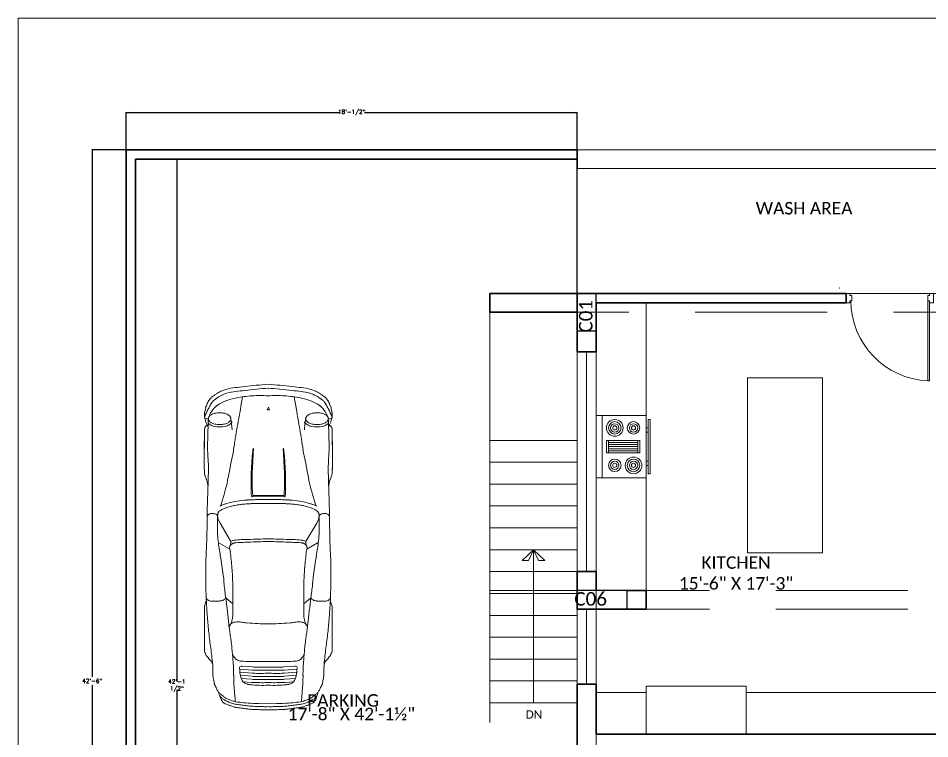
# Model space of a CAD drawing. Header units: inches. Extents: x -315739 to 316877, y 0 to 6478.
# Drawn here: x 314746.3 to 315183.8, y 6132.4 to 6478.2 of the extents above; entities that cross this region are included whole.
import ezdxf

# ---------------------------------------------------------------- set-up
doc = ezdxf.new("R2010")
doc.units = ezdxf.units.IN
doc.header["$LTSCALE"] = 5
doc.header["$MEASUREMENT"] = 0
doc.linetypes.add('DASHED', pattern=[19.05, 12.7, -6.35])
doc.layers.get('0').update_dxf_attribs({"lineweight": 0})
for name, color, linetype, lineweight in [('ANGLE SUPPORT', 7, 'Continuous', 30), ('AUTO', 252, 'Continuous', 5), ('BEAM', 1, 'DASHED', 9), ('CAR', 7, 'Continuous', 9), ('COLUMN912', 7, 'Continuous', 30), ('DI02', 5, 'Continuous', 5), ('DOOR', 7, 'Continuous', 9), ('FUR', 32, 'Continuous', 18), ('PP-OUTER', 1, 'Continuous', 20), ('PROJECTION', 7, 'DASHED', 20), ('STAIR', 6, 'Continuous', 9), ('TC', 7, 'Continuous', 5), ('TEXT', 7, 'Continuous', 15), ('WALL', 7, 'Continuous', 35), ('WINDOW', 1, 'Continuous', 20)]:
    doc.layers.add(name, color=color, linetype=linetype, lineweight=lineweight)
doc.layers.add('COLUMN H', color=253, linetype='Continuous', lineweight=5, true_color=0xb0b0b0)
doc.styles.add('calibri', font='calibri')
doc.styles.add('rs', font='rs')
doc.dimstyles.get("Standard").update_dxf_attribs({"dimtxt": 2, "dimasz": 2, "dimexe": 0.18, "dimexo": 0.0625, "dimgap": 1, "dimtad": 0, "dimtih": 1, "dimtoh": 1, "dimdec": 1, "dimzin": 0, "dimdsep": 46, "dimlunit": 4, "dimcen": 0.09, "dimclrd": 5, "dimclre": 5, "dimclrt": 5, "dimadec": 0, "dimazin": 0, "dimtfac": 1, "dimtdec": 4, "dimtofl": 0, "dimtmove": 0, "dimatfit": 3, "dimfxl": 0.25, "dimtolj": 1, "dimtzin": 0, "dimarcsym": 0})

# ---------------------------------------------------------------- blocks, each defined once
blk = doc.blocks.new('Range-Oven - 30 in top')
for p, q in [((0, -3), (30, -3)), ((12, -6), (18, -6)), ((13, -20), (13, -6)), ((14, -6), (14, -20)), ((15, -20), (15, -6)), ((16, -6), (16, -20)), ((17, -20), (17, -6)), ((18, -20), (12, -20)), ((6, -24), (6, -25)), ((8, -25), (8, -24)), ((22, -25), (22, -24)), ((24, -24), (24, -25))]:
    blk.add_line(p, q)
for points in [[(0, -24), (0, 0), (30, 0), (30, -24)], [(12, -21), (12, -5), (18, -5), (18, -21)], [(2, -26), (2, -25), (28, -25), (28, -26)]]:
    blk.add_lwpolyline(points, close=True)
for centre, radius in [((6, -9), 4), ((6, -9), 3), ((6, -9), 2), ((6, -9), 1), ((24, -9), 3), ((24, -9), 2), ((24, -9), 1), ((6, -18), 3), ((6, -18), 2), ((6, -18), 1), ((24, -18), 4), ((24, -18), 3), ((24, -18), 2), ((24, -18), 1)]:
    blk.add_circle(centre, radius)
blk = doc.blocks.new('A$C04F40293')
at = {"layer": 'DOOR', "color": 0, "lineweight": 9}
for p, q in [((39.33, 3.58), (39.33, 41.92)), ((39.33, 41.92), (40.02, 41.92)), ((40.02, 3.58), (40.02, 41.92)), ((0, 0), (42, 0))]:
    blk.add_line(p, q, dxfattribs=at)
at = {"layer": 'DOOR', "color": 0}
for p, q in [((1.85, 4.5), (0, 4.5)), ((0, 0), (0, 4.5)), ((1.85, 3.58), (1.85, 4.5)), ((40.15, 3.58), (40.15, 4.5)), ((40.15, 4.5), (42, 4.5)), ((42, 4.5), (42, 0)), ((2.77, 3.58), (1.85, 3.58)), ((1.85, 0), (1.85, 0.92)), ((1.85, 0.92), (2.77, 0.92)), ((2.77, 0.92), (2.77, 3.58)), ((39.23, 0.92), (39.23, 3.58)), ((39.23, 3.58), (40.15, 3.58)), ((40.15, 0.92), (39.23, 0.92)), ((40.15, 0), (40.15, 0.92)), ((0, 0), (1.85, 0)), ((42, 0), (40.15, 0))]:
    blk.add_line(p, q, dxfattribs=at)
at = {"layer": 'DOOR', "color": 0, "lineweight": 9}
blk.add_arc((40.91, 3.35), 38.6, 92.3483, 179.6623, dxfattribs=at)
blk = doc.blocks.new('*D13')
at = {"layer": 'DI02', "color": 5, "linetype": 'ByBlock', "lineweight": -2}
for p, q in [((314798.13, 6339.97), (314798.13, 6433.19)), ((314798.13, 6433.01), (314900.32, 6433.01)), ((314912.43, 6433.01), (315014.63, 6433.01)), ((315014.63, 6318.97), (315014.63, 6433.19))]:
    blk.add_line(p, q, dxfattribs=at)
for points in [[(314798.13, 6433.01), (314800.13, 6433.34), (314800.13, 6432.68)], [(315014.63, 6433.01), (315012.63, 6432.68), (315012.63, 6433.34)]]:
    blk.add_solid(points, dxfattribs=at)
at = {"layer": 'DI02', "color": 5, "linetype": 'Continuous', "lineweight": -2, "insert": (314906.38, 6433.01), "char_height": 2, "width": 10.1111, "attachment_point": 5, "style": 'rs'}
blk.add_mtext('18\'-1/2"', dxfattribs=at)
blk = doc.blocks.new('*D2')
at = {"layer": 'DI02', "color": 5, "linetype": 'ByBlock', "lineweight": -2}
for p, q in [((314798.07, 6415.11), (314781.64, 6415.11)), ((314781.82, 6415.11), (314781.82, 6162.11)), ((314781.82, 6158.11), (314781.82, 5905.11)), ((314798.07, 5905.11), (314781.64, 5905.11))]:
    blk.add_line(p, q, dxfattribs=at)
for points in [[(314781.82, 6415.11), (314782.15, 6413.11), (314781.49, 6413.11)], [(314781.82, 5905.11), (314781.49, 5907.11), (314782.15, 5907.11)]]:
    blk.add_solid(points, dxfattribs=at)
at = {"layer": 'DI02', "color": 5, "linetype": 'Continuous', "lineweight": -2, "insert": (314781.82, 6160.11), "char_height": 2, "width": 8.1111, "attachment_point": 5, "style": 'rs'}
blk.add_mtext('42\'-6"', dxfattribs=at)
blk = doc.blocks.new('A$C10027944')
at = {"layer": 'CAR', "color": 8, "linetype": 'Continuous'}
for p, q in [((44.5, 171.7), (45.9, 170.8)), ((59.8, 171.5), (91.9, 172)), ((91.9, 172), (108.9, 172)), ((108.9, 172), (119.1, 171.5)), ((117.7, 171.5), (119.4, 171.5)), ((300.1, 171.7), (315.3, 171.7)), ((315.3, 171.7), (330.6, 171.7)), ((330.6, 171.7), (343.6, 171.7)), ((343.6, 171.7), (356.6, 171.7)), ((45.9, 170.8), (46.1, 168.9)), ((46.1, 168.9), (46.1, 166.3)), ((159.2, 148.8), (163.2, 150.2)), ((174.8, 155.7), (176.1, 154)), ((181.5, 153.2), (176.1, 154)), ((186.3, 150.8), (181.5, 153.2)), ((209.7, 136.9), (186.3, 150.8)), ((212, 153.1), (221, 137.7)), ((42.8, 137.5), (45, 136.2)), ((45, 136.2), (46.5, 136.1)), ((46.5, 136.1), (53, 135.2)), ((53, 135.2), (61, 134.4)), ((96.1, 134.1), (106.4, 136.1)), ((106.4, 136.1), (116.7, 138.2)), ((116.7, 138.2), (122.6, 139.4)), ((122.6, 139.4), (128.5, 140.6)), ((210.9, 136.3), (209.7, 136.9)), ((213, 136.3), (210.9, 136.3)), ((216, 137.1), (213, 136.3)), ((286.3, 143.1), (294.5, 133.8)), ((16.9, 120.5), (26.8, 122.3)), ((26.8, 122.3), (36.6, 124)), ((281.5, 133.8), (268, 133.8)), ((295.1, 133.8), (281.5, 133.8)), ((302.9, 133.8), (295.1, 133.8)), ((310.7, 133.8), (302.9, 133.8)), ((377.9, 121), (378, 122.5)), ((383.2, 107.2), (381.8, 124.5)), ((387.3, 107.5), (386, 124.2)), ((391.4, 107.9), (390.2, 123.5)), ((395.6, 108.2), (394.5, 122.3)), ((378.3, 115.2), (377.9, 121)), ((379, 106.8), (378.3, 115.2)), ((399.7, 108.6), (398.8, 120)), ((85.5, 106.4), (96.8, 107.8)), ((85.5, 106.4), (86.9, 105.8)), ((86.9, 105.8), (92.2, 106.2)), ((92.2, 106.2), (103.9, 106.8)), ((96.8, 107.8), (119.8, 109.1)), ((103.9, 106.8), (111.3, 107.4)), ((111.3, 107.4), (119.2, 107.8)), ((119.2, 107.8), (129.7, 107.8)), ((119.8, 109.1), (138.9, 109.1)), ((129.7, 107.8), (138.7, 107.6)), ((138.7, 107.6), (145, 107.2)), ((138.9, 109.1), (146.4, 109.1)), ((145, 107.2), (149, 107)), ((146.4, 109.1), (150.2, 108.6)), ((149, 107), (149, 103.6)), ((149, 103.6), (149, 99.8)), ((149, 99.8), (149, 96.3)), ((150.2, 108.6), (150.8, 107.6)), ((150.6, 106.4), (150.2, 96.8)), ((150.8, 107.6), (150.6, 106.4)), ((427.9, 99), (427.8, 74.9)), ((30.6, 86), (34.4, 87.7)), ((30.6, 86), (34.4, 84.3)), ((34.4, 87.7), (34.4, 86)), ((34.4, 84.3), (34.4, 86)), ((149, 96.3), (149, 92.7)), ((149, 92.7), (149, 88.7)), ((149, 88.7), (149, 86)), ((149, 83.4), (149, 86)), ((150.2, 96.8), (150.2, 90.1)), ((150.2, 90.1), (150.4, 86)), ((150.2, 82), (150.4, 86)), ((149, 79.3), (149, 83.4)), ((149, 75.7), (149, 79.3)), ((149, 72.3), (149, 75.7)), ((150.2, 75.3), (150.2, 82)), ((150.6, 65.6), (150.2, 75.3)), ((85.5, 65.6), (86.9, 66.2)), ((85.5, 65.6), (96.8, 64.2)), ((86.9, 66.2), (92.2, 65.8)), ((92.2, 65.8), (103.9, 65.2)), ((96.8, 64.2), (119.8, 63)), ((103.9, 65.2), (111.3, 64.6)), ((111.3, 64.6), (119.2, 64.2)), ((119.2, 64.2), (129.7, 64.2)), ((119.8, 63), (138.9, 63)), ((129.7, 64.2), (138.7, 64.4)), ((138.7, 64.4), (145, 64.8)), ((138.9, 63), (146.4, 63)), ((145, 64.8), (149, 65)), ((146.4, 63), (150.2, 63.4)), ((149, 68.5), (149, 72.3)), ((149, 65), (149, 68.5)), ((150.2, 63.4), (150.8, 64.4)), ((150.8, 64.4), (150.6, 65.6)), ((379, 65.2), (378.3, 56.8)), ((383.2, 64.9), (381.8, 47.6)), ((387.3, 64.5), (386, 47.8)), ((391.4, 64.2), (390.2, 48.6)), ((395.6, 63.8), (394.5, 49.8)), ((399.7, 63.5), (398.8, 52)), ((16.9, 51.5), (26.8, 49.8)), ((26.8, 49.8), (36.6, 48)), ((378.3, 56.8), (377.9, 51.1)), ((377.9, 51.1), (378, 49.5)), ((46.5, 35.9), (53, 36.9)), ((53, 36.9), (61, 37.7)), ((96.1, 38), (106.4, 35.9)), ((281.5, 38.3), (268, 38.3)), ((295.1, 38.3), (281.5, 38.3)), ((286.3, 28.9), (294.5, 38.3)), ((302.9, 38.3), (295.1, 38.3)), ((310.7, 38.3), (302.9, 38.3)), ((42.8, 34.5), (45, 35.8)), ((45, 35.8), (46.5, 35.9)), ((106.4, 35.9), (116.7, 33.9)), ((116.7, 33.9), (122.6, 32.7)), ((122.6, 32.7), (128.5, 31.5)), ((209.7, 35.2), (186.3, 21.2)), ((210.9, 35.8), (209.7, 35.2)), ((213, 35.8), (210.9, 35.8)), ((212, 19), (221, 34.3)), ((216, 35), (213, 35.8)), ((159.2, 23.2), (163.2, 21.8)), ((174.8, 16.3), (176.1, 18)), ((181.5, 18.9), (176.1, 18)), ((186.3, 21.2), (181.5, 18.9)), ((44.5, 0.3), (45.9, 1.3)), ((45.9, 1.3), (46.1, 3.1)), ((46.1, 3.1), (46.1, 5.7)), ((59.8, 0.5), (91.9, 0.1)), ((91.9, 0.1), (108.9, 0.1)), ((108.9, 0.1), (119.1, 0.5)), ((117.7, 0.5), (119.4, 0.5)), ((300.1, 0.3), (315.3, 0.3)), ((315.3, 0.3), (330.6, 0.3)), ((330.6, 0.3), (343.6, 0.3)), ((343.6, 0.3), (356.6, 0.3))]:
    blk.add_line(p, q, dxfattribs=at)
for centre, radius, start, end in [((43.8, 130.1), 41.7, 99.2807, 102.6976), ((43.1, 134.4), 37.3, 95.4655, 99.2847), ((107.2, 14.8), 169, 111.7688, 113.6444), ((43.1, 134), 37.8, 91.6877, 95.4623), ((43.1, 133.5), 38.2, 87.9579, 91.6877), ((59.8, 167.1), 4.47, 90.0019, 131.7253), ((98.3, -1908.7), 2080.6, 90.6185, 91.0599), ((121.8, -2418.2), 2590.3, 90.6619, 91.0164), ((116.8, -2909), 3081.1, 90.3056, 90.4633), ((102.3, -180.1), 352.2, 88.9257, 90.3054), ((105.5, -5.8), 177.8, 87.268, 88.9261), ((102.2, -75.5), 247.6, 86.0778, 87.2686), ((119.4, 164.1), 7.39, 78.3688, 90.0034), ((118.1, 158.1), 13.6, 72.0454, 78.361), ((300.1, 156.1), 15.6, 90.0019, 108.8745), ((356.6, 163.9), 7.84, 68.9682, 90), ((351.8, 151.4), 21.2, 61.2502, 68.9719), ((54.7, 130.8), 48.7, 143.7385, 148.8753), ((36.3, 144.2), 26, 134.1074, 143.7395), ((31.7, 149), 19.3, 124.8009, 134.1048), ((41.4, 135), 36.4, 119.8749, 124.8046), ((34, 148.8), 16.1, 138.8508, 143.7113), ((33.9, 148.9), 15.9, 133.9281, 138.8543), ((35.7, 147), 18.6, 129.7003, 133.9281), ((39.3, 138.7), 32.2, 114.4824, 119.8753), ((31.3, 152.3), 11.7, 123.0004, 129.6934), ((33.4, 149), 15.6, 118.5534, 123.0047), ((43.3, 130), 41.7, 110.3211, 114.4773), ((-27.3, 260.6), 111.5, 298.5617, 299.1844), ((48.9, 124), 44.9, 117.5108, 119.0561), ((-1.9, 220.8), 64.4, 297.7486, 298.8269), ((43.2, 130.3), 41.4, 106.1363, 110.3275), ((-4.2, 225.5), 69.6, 298.6277, 299.8412), ((58.2, 117.2), 55.4, 118.4795, 120.0035), ((45.7, 121.5), 50.5, 102.6966, 106.1307), ((-154.7, 510.9), 392.2, 298.3953, 298.6108), ((49.1, 141), 24.6, 127.4386, 134.6081), ((50.6, 134.5), 36.6, 116.3062, 118.6172), ((52.3, 136.8), 29.9, 121.5312, 127.4344), ((87.2, 60.5), 119.2, 113.642, 116.3024), ((57.5, 128.4), 39.8, 115.6462, 121.5356), ((55.7, 153.9), 17.3, 150.0002, 166.9173), ((56.7, 129.9), 38.1, 106.1475, 115.644), ((49.6, 157.5), 10.2, 126.3547, 149.9997), ((46.1, 162.1), 4.4, 90.0014, 126.3565), ((41.3, 139.7), 31.4, 77.0943, 81.6549), ((71.8, -249.9), 417, 91.3395, 93.5632), ((46.1, 162.1), 4.4, 53.6442, 89.9992), ((40.8, 137.6), 33.6, 72.8364, 77.0969), ((42.7, 157.5), 10.2, 29.9993, 53.6442), ((42.4, 142.6), 28.4, 68.7401, 72.8363), ((36.6, 153.9), 17.3, 13.0838, 30.0009), ((42.7, 157.5), 13.3, 29.9992, 44.4497), ((45.9, 151.7), 18.6, 62.4836, 68.7374), ((36.6, 153.9), 20.4, 13.0836, 30.0007), ((48.8, 157.2), 12.4, 56.1903, 62.4796), ((71.4, 154.1), 21.9, 131.723, 140.0678), ((48.3, 156.4), 13.4, 50.3672, 56.1966), ((-201.3, 11433.9), 11270, 271.33916, 271.42144), ((83.5, -46.5), 214, 85.835, 91.4085), ((114.6, 382.4), 216.1, 265.8614, 271.3809), ((76.7, 1946.5), 1780.6, 271.3884, 272.0581), ((112.4, 140.3), 32.2, 67.9858, 72.0426), ((152.5, 239.6), 74.9, 248.0007, 249.7473), ((103, 105.6), 68, 68.413, 69.7294), ((134.6, 185.3), 17.7, 248.429, 253.4885), ((134.5, 184.9), 17.3, 253.4863, 259.841), ((117.3, 89.4), 79.7, 78.4556, 79.8293), ((180.9, 405.8), 243, 258.6967, 259.0801), ((170, 341.6), 177.9, 258.6218, 259.1453), ((212, -1859.4), 2027.7, 91.4289, 92.017), ((195.8, -1158.1), 1326.3, 90.5847, 91.4835), ((183.1, 161.2), 9.82, 169.0452, 180.1626), ((183.7, 161.2), 10.4, 180.1666, 190.625), ((182.4, 161.3), 9.18, 158.0116, 169.0637), ((183.7, 161.2), 10.5, 190.6055, 200.9678), ((180.9, 161.9), 7.52, 144.4587, 157.9726), ((179.2, 163.1), 5.46, 130.8209, 144.4897), ((179.4, 162.9), 5.71, 117.7775, 130.83), ((171.9, 1319.3), 1151.3, 270.5164, 271.5518), ((184.4, 971.1), 802.9, 271.3316, 272.8171), ((251.5, -306.8), 476.8, 90.8241, 93.3258), ((253.1, -674.8), 844.7, 89.1583, 90.5696), ((254.9, -546), 716, 87.4931, 89.1583), ((284.5, 163.8), 5.72, 55.6929, 72.4698), ((257.1, -496.5), 666.5, 85.7005, 87.4936), ((285.1, 164.7), 4.67, 35.1062, 55.6861), ((280.9, 161.7), 9.84, 18.229, 35.1315), ((320.2, 97.4), 77.7, 108.8714, 112.6459), ((277.7, 160.7), 13.2, 5.5991, 18.1958), ((271.9, 160.1), 19, 357.858, 5.6231), ((468.8, 152.7), 178, 177.8455, 178.6733), ((202.5, -1222.2), 1394.2, 84.8426, 85.6997), ((288.2, -257.1), 425.3, 81.8324, 84.6549), ((427.3, 738.4), 579.9, 262.2086, 264.2783), ((352.6, 152.9), 19.6, 51.4389, 61.2472), ((727.2, 622.7), 581.3, 231.4315, 231.7613), ((356.6, 152.3), 17.6, 43.2436, 51.7717), ((377.3, 171.8), 10.9, 223.234, 237.0036), ((389.1, 350.8), 190.5, 264.09, 268.9001), ((378.7, 174), 13.5, 237.0076, 246.2838), ((379.3, 175.2), 14.9, 246.2945, 254.7059), ((384, 84.2), 76.3, 76.8679, 88.9009), ((40.4, 133.9), 34.8, 153.1612, 165.1841), ((96.3, 105.6), 97.4, 148.8757, 153.1607), ((40.4, 133.9), 29.6, 153.1604, 165.1833), ((96.3, 105.6), 92.2, 148.877, 153.162), ((54.7, 130.8), 43.5, 143.7356, 148.8724), ((36.3, 144.2), 20.8, 137.4077, 143.7407), ((85.1, 119.2), 67.2, 151.483, 161.6314), ((49.4, 138.6), 26.5, 141.4622, 151.4835), ((58.9, 131), 38.7, 134.6047, 141.4605), ((66.9, 151.3), 28.8, 166.9171, 180), ((66.9, 151.3), 28.8, 180.0002, 193.0831), ((25.3, 151.3), 28.8, 360, 13.0829), ((25.3, 151.3), 28.8, 346.9169, 359.9998), ((25.3, 151.3), 31.9, 346.9169, 13.0831), ((-123.1, 1075.3), 968.6, 286.0081, 286.9477), ((205.8, 129.4), 47.5, 156.6676, 160.1745), ((192.8, 135.1), 33.4, 152.2614, 156.9487), ((196.3, 133.5), 32, 151.966, 156.6533), ((200.2, 131.4), 36.4, 148.5773, 151.9841), ((177.6, 145.2), 9.98, 136.1122, 148.5661), ((173.6, 149), 4.47, 122.1646, 136.1174), ((175.5, 146.1), 7.92, 114.3357, 122.1876), ((175.3, 146.4), 7.56, 105.5575, 114.3009), ((175.2, 146.8), 7.15, 96.3147, 105.565), ((183.5, 161.1), 10.3, 201.0092, 211.5801), ((184.9, -5.3), 159.6, 91.6891, 93.7483), ((185.3, -20.9), 175.2, 89.815, 91.6901), ((183.3, -643.3), 797.6, 88.9441, 89.8148), ((195.8, 34.5), 119.6, 83.1355, 88.944), ((177.8, -114.8), 270, 81.0065, 83.1355), ((385.4, 1196.8), 1057.9, 261.0061, 261.5495), ((-11, -1489.7), 1657.7, 81.1918, 81.6404), ((385.8, 1052.2), 914.9, 261.0104, 261.8231), ((280.7, 150.6), 9.71, 331.5539, 346.5784), ((268.8, 153.4), 21.9, 346.5791, 353.2227), ((260.5, 154.5), 30.3, 353.2015, 358.8339), ((1308.4, 133.7), 1017.8, 178.6982, 178.866), ((398.8, 147.6), 11.1, 61.9498, 76.8677), ((432, 209.9), 59.5, 241.948, 244.716), ((505.8, 366.2), 232.3, 244.7146, 245.3414), ((401.6, 139.3), 17.3, 56.9329, 65.3531), ((400.7, 137.8), 19.1, 45.2769, 56.9206), ((411.8, 139.9), 12.8, 70.8393, 85.8292), ((378.6, 115.6), 50.4, 40.8832, 45.2819), ((412.9, 143), 9.46, 50.5332, 70.8476), ((390.3, 125.7), 34.9, 35.2602, 40.8755), ((413.9, 132.7), 18.7, 67.354, 77.2266), ((410.3, 139.8), 13.6, 33.5337, 50.5294), ((413.2, 131.1), 20.4, 58.3263, 67.3634), ((369, 112.4), 63.2, 29.8785, 33.5266), ((409.3, 124.8), 27.9, 53.0321, 58.3166), ((422.4, 142.2), 6.06, 28.558, 53.0305), ((90.1, 120.8), 86.2, 165.1836, 173.5053), ((90.1, 120.8), 81, 165.1838, 173.5054), ((112.4, 110.2), 95.9, 161.6317, 168.7378), ((55.7, 148.7), 17.3, 193.0827, 209.9998), ((49.6, 145.2), 10.2, 210.0003, 233.6453), ((46.1, 140.5), 4.4, 233.6414, 269.9965), ((46.1, 140.5), 4.4, 270.0028, 306.3579), ((42.7, 145.2), 10.2, 306.3558, 330.0007), ((42.2, 145.6), 13.9, 305.647, 329.3729), ((36.6, 148.7), 17.3, 329.9991, 346.9162), ((36.6, 148.7), 20.4, 329.9474, 346.9174), ((90.5, 330.6), 193.8, 281.3097, 286.0079), ((271.9, 108.5), 116.9, 163.5062, 177.1012), ((231.9, 120), 75.3, 160.1827, 163.2462), ((271.7, 108.5), 111.5, 163.5152, 166.9197), ((231.9, 120), 70.1, 160.1706, 163.2341), ((206.2, 129.2), 42.8, 156.6718, 160.1787), ((217.4, 131.1), 8.38, 155.0583, 172.3325), ((229.3, 125.5), 21.5, 150.0404, 154.9187), ((226.3, 127.2), 14.4, 143.5366, 150.2169), ((219.7, 132), 6.22, 128.0523, 143.5359), ((219.3, 132.5), 5.57, 113.4127, 128.0616), ((218.6, 134.1), 3.88, 92.3386, 113.4172), ((218.8, 128.5), 9.44, 72.9831, 92.3289), ((226.5, 153.6), 16.8, 252.9839, 263.851), ((364.3, 1433.1), 1303.6, 263.8517, 264.8053), ((268, 373.2), 239.4, 264.8049, 269.9998), ((273, 273), 127.7, 262.1892, 266.6655), ((254.1, -23.5), 169.4, 82.7419, 86.115), ((230.8, -219.5), 366.8, 81.5966, 83.0086), ((339.1, 513.9), 374.5, 261.6138, 262.9969), ((282.1, 150.6), 8.55, 299.1054, 313.1336), ((283.5, 149.1), 6.52, 313.1085, 331.5315), ((462.7, 1545.4), 1413.4, 263.1212, 263.4571), ((583.7, 2503.4), 2379, 263.1915, 263.3911), ((375.4, 706), 569.5, 263.3971, 264.307), ((297.1, 213.9), 81.5, 281.8726, 284.1068), ((309.5, 164.6), 30.7, 284.1088, 288.7209), ((284.1, -226), 366.9, 83.1472, 84.5596), ((309.6, 164.4), 30.5, 288.7187, 293.356), ((325.5, 131.5), 6.2, 141.0519, 159.5871), ((327.2, 130.1), 8.45, 119.8027, 141.0652), ((328.3, 128.1), 10.6, 102.9517, 119.797), ((321, 84.1), 54.6, 79.5049, 82.8086), ((343.8, 210.1), 73.4, 259.9297, 262.3896), ((640.2, 2365.9), 2249.5, 262.1776, 262.4201), ((397.3, 539.9), 407.5, 262.4202, 263.7588), ((387.5, 451.2), 318.1, 263.7594, 265.2507), ((391.3, 126.4), 33.8, 29.4616, 35.2715), ((389.8, 125.5), 35.5, 23.6295, 29.4504), ((367.4, 115.8), 59.9, 20.1857, 23.6374), ((362.6, 114), 65, 17.0252, 20.1909), ((363, 109), 70, 25.5686, 29.8841), ((400.8, 127.1), 28.2, 14.8266, 25.5694), ((412.6, 136.9), 17.2, 17.8903, 28.5703), ((505.6, 166.9), 80.4, 197.8807, 200.1633), ((523.4, 173.4), 99.4, 200.175, 202.7878), ((410.9, 126.2), 22.6, 11.268, 22.777), ((-1995.5, 358.2), 2012.9, 353.1493, 353.5052), ((-1995.5, 358.2), 2018.1, 353.1494, 353.5053), ((181.9, 96.3), 166.8, 168.7371, 176.136), ((-2833.9, 16217.4), 16347.4, 280.11344, 280.16157), ((8689.6, -48148.8), 49042.3, 100.13034, 100.14638), ((95.6, -54.5), 186.1, 97.6166, 99.8861), ((23.6, 461.9), 335.2, 278.1198, 279.3796), ((214.8, -718.6), 860.7, 98.526, 99.1287), ((59.6, 316.8), 186.3, 278.525, 281.3097), ((272.2, 108.5), 112, 170.3275, 173.732), ((271.7, 108.5), 111.5, 166.9125, 170.317), ((-176.3, 130.7), 384.7, 357.3797, 358.7665), ((296.3, 120.5), 88, 172.3696, 178.7601), ((-176.3, 130.7), 388.4, 357.3724, 358.7592), ((296.3, 120.5), 84.3, 172.3755, 178.766), ((217.4, 131.1), 4.69, 155.1231, 172.3974), ((228.1, 126.1), 16.6, 150.2058, 155.0841), ((310.7, 149.2), 15.4, 269.9987, 281.8705), ((350.6, 126.5), 32, 175.7014, 180.8638), ((345.8, 126.4), 27.2, 180.8691, 193.0682), ((337.5, 127.4), 18.9, 166.955, 175.7035), ((334.2, 128.2), 15.6, 159.5906, 166.9492), ((470.6, 1450.4), 1320.8, 265.2495, 265.6087), ((355.5, 118.3), 17, 60.2445, 68.302), ((354.1, 115.8), 19.8, 53.3528, 60.2528), ((348, 107.6), 30.1, 48.3969, 53.3403), ((362.7, 124.1), 8.04, 29.8534, 48.4105), ((393.7, 439.5), 307, 265.4784, 269.3659), ((360.7, 122.9), 10.3, 13.1895, 29.8387), ((350.9, 120.6), 20.4, 4.78, 13.1948), ((232.7, 110.7), 139, 359.8385, 4.7847), ((380.6, 121.8), 2.75, 83.8727, 165.0088), ((385.9, 171), 46.7, 263.8735, 268.2598), ((383.7, 97.9), 26.4, 76.3561, 88.2611), ((380, 82.5), 42.2, 68.9119, 76.3552), ((388.5, -137.9), 270.4, 85.2149, 89.6282), ((354.1, -531.2), 665.2, 84.4398, 85.084), ((397.7, -82.5), 214.4, 82.4405, 84.4399), ((398.4, 124.9), 27.6, 9.5625, 17.0164), ((264.6, 102.4), 163.3, 1.9073, 9.5617), ((378.4, 121.1), 51.3, 7.5579, 14.8268), ((1486.4, 268.2), 1066.4, 187.5586, 187.9079), ((384.8, 121), 49.2, 5.9322, 11.2748), ((602.7, 143.6), 169.9, 185.9287, 187.4768), ((709.4, 33.2), 711.4, 173.149, 174.4462), ((709.4, 33.2), 706.2, 173.149, 174.4461), ((2954.8, -2.8), 2802.2, 177.6607, 177.7652), ((229.2, 108.6), 74.3, 175.5098, 177.6661), ((2954.8, -2.9), 2797, 177.6576, 177.7621), ((229.2, 108.6), 69.1, 175.4559, 177.6721), ((272.2, 108.4), 112, 173.7245, 177.129), ((2323, 24.4), 2116.8, 177.5971, 177.9626), ((2320.8, 24.6), 2111, 177.6002, 177.9658), ((283.3, 111.9), 36.9, 4.0597, 13.0565), ((-209.2, 76.8), 530.6, 2.5315, 4.0704), ((1363.6, 107.4), 991.9, 179.832, 180.5248), ((384.8, 95.1), 28.7, 64.1205, 68.9159), ((394.4, 114.8), 6.84, 43.8664, 64.1098), ((395.1, 115.5), 5.9, 26.9743, 43.8772), ((305.2, 69.7), 106.7, 26.0458, 26.9767), ((375.5, 104.1), 28.5, 22.8167, 26.028), ((390.2, 110.3), 12.5, 15.5327, 22.8492), ((388, 109.7), 14.9, 8.5287, 15.4928), ((371.7, 107.2), 31.3, 5.2649, 8.5715), ((218.8, 93.2), 184.8, 1.5079, 5.2393), ((-54.9, 54.1), 489.7, 7.0891, 7.9071), ((291.4, 97.1), 140.7, 4.2455, 7.0927), ((1215.4, 224), 787.8, 187.4759, 187.8642), ((270.8, 93.5), 165.8, 6.0165, 7.8613), ((358.7, 102.8), 77.4, 2.4985, 6.0226), ((538.4, 49.9), 539.6, 174.4469, 176.157), ((538.4, 49.9), 534.4, 174.4468, 176.1569), ((173.9, 96.9), 158.8, 176.1365, 183.9095), ((683, 87.9), 528.6, 178.655, 179.3274), ((556.7, 90.9), 402.2, 177.7752, 178.6617), ((683, 87.9), 523.4, 178.6547, 179.3271), ((556.6, 90.8), 397, 177.7712, 178.6577), ((1692.6, 35.4), 1486.4, 177.5233, 178.0426), ((1695.7, 35.2), 1485.9, 177.522, 178.0414), ((71.1, 89.3), 250.1, 359.2619, 2.5278), ((-361.3, 91.6), 733, 0.0495, 0.531), ((337.1, 103), 42.1, 1.5332, 5.1854), ((-2, 94), 381.3, 0.1611, 1.5226), ((337.1, 103), 46.2, 1.5102, 5.1354), ((-2, 94), 385.5, 0.165, 1.5265), ((337.1, 103), 50.4, 1.5312, 5.1328), ((-2, 94), 389.7, 0.1624, 1.5239), ((337.1, 103), 54.6, 1.5137, 5.0944), ((-2, 94), 393.8, 0.1668, 1.5284), ((337.1, 103), 58.7, 1.5172, 5.0794), ((-2, 94), 398, 0.1643, 1.5259), ((337.1, 103), 62.9, 1.5229, 5.0683), ((-2, 94), 402.1, 0.1618, 1.5233), ((236.4, 93.7), 167.3, 357.3839, 1.5069), ((239.6, 101.5), 188.3, 359.2241, 1.9111), ((273.7, 95.9), 158.4, 1.6291, 4.2387), ((-202, 82.3), 634.3, 0.9783, 1.63), ((-206.3, 78.2), 642.9, 2.0671, 2.4913), ((6.4, 85.8), 430.1, 1.0476, 2.0711), ((538.4, 122.2), 539.6, 183.8429, 185.5531), ((538.4, 122.2), 534.4, 183.8431, 185.5532), ((173.9, 75.2), 158.8, 176.0905, 183.8635), ((507, 89.9), 352.6, 179.325, 180.6305), ((507, 82.1), 352.6, 179.3695, 180.675), ((507, 89.9), 347.3, 179.3274, 179.9849), ((480.3, 89.9), 320.6, 179.9877, 180.7), ((480.3, 82.1), 320.6, 179.3, 180.0123), ((1692.6, 136.7), 1486.4, 181.9574, 182.4767), ((1695.7, 136.8), 1485.9, 181.9586, 182.478), ((71.1, 82.8), 250.1, 357.4722, 0.7381), ((-155.1, 91.8), 526.9, 359.3748, 0.0447), ((-155.2, 80.3), 526.9, 359.9553, 0.6252), ((120.6, 94.4), 258.7, 358.1546, 0.1617), ((120.6, 77.7), 258.7, 359.8383, 1.8454), ((120.6, 94.4), 262.9, 358.1485, 0.1556), ((120.6, 77.7), 262.8, 359.8444, 1.8515), ((120.6, 94.4), 267, 358.1483, 0.1555), ((120.6, 77.7), 267, 359.8445, 1.8517), ((120.6, 94.4), 271.2, 358.1488, 0.1559), ((120.6, 77.7), 271.2, 359.8441, 1.8512), ((120.6, 94.4), 275.3, 358.1493, 0.1564), ((120.6, 77.7), 275.3, 359.8436, 1.8508), ((120.6, 94.4), 279.5, 358.1497, 0.1568), ((120.6, 77.7), 279.5, 359.8432, 1.8503), ((236.4, 78.4), 167.3, 358.4931, 2.6161), ((215.5, 89.4), 216.8, 0.0512, 0.991), ((247.2, 89.5), 185.1, 358.9284, 0.0294), ((247.2, 82.6), 185.1, 359.9706, 1.0716), ((58.3, 86.8), 378.2, 359.8826, 1.0466), ((58.3, 85.3), 378.2, 358.9534, 0.1174), ((683, 84.2), 528.6, 180.6726, 181.345), ((507, 82.1), 347.3, 180.0151, 180.6726), ((683, 84.2), 523.4, 180.6729, 181.3453), ((-361.3, 80.5), 733, 359.469, 359.9505), ((1363.6, 64.6), 991.9, 179.4752, 180.168), ((-2, 78), 381.3, 358.4774, 359.8389), ((-2, 78.1), 385.5, 358.4735, 359.835), ((-2, 78), 389.7, 358.4761, 359.8376), ((-2, 78.1), 393.8, 358.4716, 359.8332), ((-2, 78.1), 398, 358.4741, 359.8357), ((-2, 78), 402.1, 358.4766, 359.8382), ((218.8, 78.9), 184.8, 354.7607, 358.4921), ((239.6, 70.5), 188.3, 358.0844, 1.3205), ((-202, 89.7), 634.3, 358.37, 359.0218), ((215.5, 82.7), 216.8, 359.0089, 359.9488), ((6.4, 86.2), 430.1, 357.9289, 358.9525), ((709.4, 138.8), 711.4, 185.5538, 186.851), ((709.4, 138.8), 706.2, 185.5539, 186.851), ((181.9, 75.7), 166.8, 183.864, 191.2629), ((556.7, 81.2), 402.2, 181.3383, 182.2248), ((2954.9, 174.8), 2802.3, 182.2348, 182.3393), ((556.6, 81.2), 397, 181.3423, 182.2288), ((2954.9, 175), 2797.1, 182.2378, 182.3424), ((2323, 147.7), 2116.8, 182.0374, 182.4029), ((2320.8, 147.5), 2111, 182.0342, 182.3998), ((-209.2, 95.2), 530.6, 355.9296, 357.4685), ((232.7, 61.3), 139, 355.2153, 0.1615), ((337.1, 69), 42.1, 354.8146, 358.4668), ((337.1, 69), 46.2, 354.8646, 358.4898), ((337.1, 69), 50.4, 354.8672, 358.4688), ((337.1, 69), 54.6, 354.9057, 358.4864), ((337.1, 69), 58.7, 354.9206, 358.4828), ((337.1, 69), 62.9, 354.9318, 358.4772), ((371.7, 64.9), 31.3, 351.4277, 354.7344), ((264.6, 69.7), 163.3, 350.4383, 358.0927), ((291.4, 74.9), 140.7, 352.9072, 355.7544), ((273.7, 76.2), 158.5, 355.7613, 358.3709), ((270.8, 78.5), 165.8, 352.1387, 353.9835), ((358.7, 69.3), 77.4, 353.9775, 357.5016), ((-206.3, 93.9), 642.9, 357.5086, 357.9329), ((-1995.5, -186.1), 2012.9, 6.4948, 6.8507), ((-1995.5, -186.1), 2018.1, 6.4947, 6.8506), ((229.2, 63.5), 74.3, 182.334, 184.4903), ((271.9, 63.6), 116.9, 182.8988, 196.4938), ((229.2, 63.5), 69.1, 182.3281, 184.5442), ((272.2, 63.6), 112, 182.871, 186.2755), ((272.2, 63.6), 112, 186.268, 189.6725), ((-176.3, 41.4), 384.7, 1.2335, 2.6202), ((296.3, 51.5), 88, 181.2399, 187.6304), ((-176.3, 41.3), 388.4, 1.2408, 2.6276), ((296.3, 51.5), 84.3, 181.234, 187.6245), ((345.8, 45.7), 27.2, 166.9316, 179.1307), ((283.3, 60.2), 36.9, 346.9438, 355.9406), ((350.9, 51.4), 20.4, 346.8055, 355.2203), ((380.6, 50.2), 2.75, 194.9912, 276.1273), ((380, 89.5), 42.2, 283.6459, 291.0892), ((384.8, 76.9), 28.7, 291.0841, 295.8795), ((394.4, 57.2), 6.84, 295.8902, 316.1336), ((395.1, 56.6), 5.9, 316.1228, 333.0257), ((305.2, 102.3), 106.7, 333.0233, 333.9542), ((375.5, 68), 28.5, 333.9735, 337.1849), ((390.2, 61.8), 12.5, 337.1496, 344.4661), ((388, 62.4), 14.9, 344.5078, 351.4719), ((1486.4, -96.1), 1066.4, 172.0921, 172.4414), ((-54.9, 118), 489.7, 352.0929, 352.9109), ((602.7, 28.5), 169.9, 172.5232, 174.0713), ((1215.4, -51.9), 787.8, 172.1358, 172.5241), ((90.1, 51.3), 86.2, 186.4947, 194.8164), ((90.1, 51.3), 81, 186.4946, 194.8162), ((112.4, 61.9), 95.9, 191.2624, 198.3684), ((-2833.9, -16045.4), 16347.4, 79.83843, 79.88656), ((8689.6, 48320.9), 49042.3, 259.85362, 259.86966), ((42.2, 26.5), 13.9, 30.6257, 54.3516), ((95.6, 226.5), 186.1, 260.1155, 262.385), ((23.6, -289.8), 335.2, 80.618, 81.8778), ((214.8, 890.7), 860.7, 260.8719, 261.4747), ((59.6, -144.7), 186.3, 78.6903, 81.475), ((271.7, 63.5), 111.5, 189.683, 193.0875), ((271.7, 63.5), 111.5, 193.0803, 196.4848), ((217.4, 41), 8.38, 187.6682, 204.9424), ((229.3, 46.6), 21.5, 205.0813, 209.9596), ((217.4, 41), 4.69, 187.6015, 204.8757), ((228.1, 46), 16.6, 204.9159, 209.7942), ((226.3, 44.9), 14.4, 209.785, 216.4654), ((364.3, -1261), 1303.6, 95.1947, 96.1483), ((268, -201.1), 239.4, 89.9999, 95.1949), ((310.7, 22.9), 15.4, 78.1314, 90.0032), ((297.1, -41.8), 81.5, 75.8932, 78.1274), ((309.5, 7.5), 30.7, 71.2791, 75.8912), ((350.6, 45.6), 32, 179.1362, 184.2986), ((337.5, 44.6), 18.9, 184.2965, 193.045), ((334.2, 43.9), 15.6, 193.0517, 200.4103), ((325.5, 40.6), 6.2, 200.4114, 218.9466), ((327.2, 42), 8.45, 218.9334, 240.1958), ((397.3, -367.9), 407.5, 96.2412, 97.5798), ((387.5, -279.1), 318.1, 94.7493, 96.2406), ((470.6, -1278.3), 1320.8, 94.3913, 94.7505), ((355.5, 53.8), 17, 291.6958, 299.7533), ((354.1, 56.3), 19.8, 299.7493, 306.6493), ((348, 64.5), 30.1, 306.6597, 311.6031), ((362.7, 48), 8.04, 311.5909, 330.148), ((393.7, -267.4), 307, 90.6341, 94.5216), ((360.7, 49.1), 10.3, 330.1598, 346.809), ((385.9, 1), 46.7, 91.7402, 96.1265), ((383.7, 74.2), 26.4, 271.7379, 283.6428), ((388.5, 309.9), 270.4, 270.3721, 274.7853), ((354.1, 703.3), 665.2, 274.9152, 275.5594), ((397.7, 254.5), 214.4, 275.5609, 277.5603), ((362.6, 58.1), 65, 339.8085, 342.9743), ((398.4, 47.1), 27.6, 342.9836, 350.4375), ((400.8, 45), 28.2, 334.4306, 345.1734), ((378.4, 50.9), 51.3, 345.1734, 352.4423), ((523.4, -1.4), 99.4, 157.2127, 159.8255), ((410.9, 45.9), 22.6, 337.223, 348.732), ((384.8, 51.1), 49.2, 348.7252, 354.0678), ((40.4, 38.2), 34.8, 194.8165, 206.8394), ((40.4, 38.2), 29.6, 194.8167, 206.8396), ((96.3, 66.4), 92.2, 206.838, 211.123), ((85.1, 52.9), 67.2, 198.3684, 208.5168), ((66.9, 20.7), 28.8, 166.9169, 179.9998), ((55.7, 23.3), 17.3, 150.0002, 166.9173), ((49.6, 26.9), 10.2, 126.3547, 149.9997), ((46.1, 31.6), 4.4, 90.0014, 126.3565), ((46.1, 31.6), 4.4, 53.6442, 89.9992), ((42.7, 26.9), 10.2, 29.9993, 53.6442), ((36.6, 23.3), 17.3, 13.0838, 30.0009), ((25.3, 20.7), 28.8, 0.0002, 13.0831), ((36.6, 23.3), 20.4, 13.0826, 30.0526), ((25.3, 20.7), 31.9, 346.9169, 13.0831), ((90.5, -158.5), 193.8, 73.9924, 78.6907), ((-123.1, -903.3), 968.6, 73.0516, 73.9912), ((231.9, 52.1), 75.3, 196.7538, 199.8173), ((205.8, 42.7), 47.5, 199.8255, 203.3324), ((231.9, 52.1), 70.1, 196.7664, 199.8299), ((206.2, 42.8), 42.8, 199.8205, 203.3274), ((196.3, 38.6), 32, 203.3457, 208.033), ((219.7, 40), 6.22, 216.4641, 231.9477), ((219.3, 39.5), 5.57, 231.9384, 246.5873), ((218.6, 38), 3.88, 246.5828, 267.6614), ((218.8, 43.5), 9.44, 267.6711, 287.0169), ((226.5, 18.5), 16.8, 96.149, 107.0161), ((385.8, -880.1), 914.9, 98.1769, 98.9896), ((273, -101), 127.7, 93.3345, 97.8108), ((254.1, 195.6), 169.4, 273.885, 277.2581), ((230.8, 391.6), 366.8, 276.9907, 278.4027), ((339.1, -341.8), 374.5, 97.0044, 98.3875), ((282.1, 21.5), 8.55, 46.8687, 60.8969), ((283.5, 23), 6.52, 28.4685, 46.8915), ((280.7, 21.4), 9.71, 13.4216, 28.4461), ((462.7, -1373.4), 1413.4, 96.5421, 96.8781), ((583.7, -2331.3), 2379, 96.6089, 96.8085), ((375.4, -533.9), 569.5, 95.693, 96.6029), ((284.1, 398.1), 366.9, 275.4404, 276.8528), ((309.6, 7.6), 30.5, 66.644, 71.2813), ((328.3, 43.9), 10.6, 240.2048, 257.0501), ((321, 88), 54.6, 277.1914, 280.4951), ((343.8, -38), 73.4, 97.6104, 100.0703), ((640.2, -2193.8), 2249.5, 97.5799, 97.8224), ((390.3, 46.4), 34.9, 319.1245, 324.7398), ((391.3, 45.7), 33.8, 324.7276, 330.5375), ((410.3, 32.3), 13.6, 309.4696, 326.4653), ((389.8, 46.5), 35.5, 330.5511, 336.372), ((369, 59.6), 63.2, 326.4742, 330.1223), ((367.4, 56.3), 59.9, 336.3626, 339.8143), ((363, 63.1), 70, 330.1154, 334.4308), ((409.3, 47.3), 27.9, 301.6834, 306.9679), ((422.4, 29.8), 6.06, 306.971, 331.4435), ((412.6, 35.2), 17.2, 331.4289, 342.1089), ((505.6, 5.2), 80.4, 159.8361, 162.1187), ((96.3, 66.4), 97.4, 206.8385, 211.1235), ((54.7, 41.3), 48.7, 211.1247, 216.2615), ((36.3, 27.8), 26, 216.2605, 225.8926), ((54.7, 41.3), 43.5, 211.1276, 216.2644), ((36.3, 27.8), 20.8, 216.2577, 222.5907), ((34, 23.3), 16.1, 216.2914, 221.1519), ((33.9, 23.2), 15.9, 221.1427, 226.0689), ((49.4, 33.4), 26.5, 208.5165, 218.5378), ((58.9, 41), 38.7, 218.5395, 225.3953), ((49.1, 31), 24.6, 225.3919, 232.5614), ((66.9, 20.7), 28.8, 180, 193.0829), ((55.7, 18.1), 17.3, 193.0827, 209.9998), ((36.6, 18.1), 17.3, 329.9991, 346.9162), ((25.3, 20.7), 28.8, 346.9171, 0), ((36.6, 18.1), 20.4, 329.9997, 346.9168), ((192.8, 36.9), 33.4, 203.0504, 207.7377), ((200.2, 40.6), 36.4, 208.0172, 211.424), ((177.6, 26.9), 9.98, 211.4339, 223.8878), ((173.6, 23), 4.47, 223.8911, 237.8439), ((175.5, 26), 7.92, 237.8027, 245.6546), ((175.3, 25.6), 7.56, 245.6991, 254.4425), ((183.7, 10.9), 10.4, 169.375, 179.8334), ((175.2, 25.2), 7.15, 254.43, 263.6803), ((183.7, 10.9), 10.5, 159.0331, 169.3954), ((183.5, 10.9), 10.3, 148.4185, 158.9894), ((184.9, 177.4), 159.6, 266.2517, 268.3109), ((185.3, 193), 175.2, 268.3099, 270.185), ((183.3, 815.4), 797.6, 270.1857, 271.0564), ((195.8, 137.5), 119.6, 271.056, 276.8645), ((177.8, 286.8), 270, 276.8645, 278.9935), ((385.4, -1024.7), 1057.9, 98.4505, 98.9939), ((-11, 1661.7), 1657.7, 278.3596, 278.8082), ((268.8, 18.6), 21.9, 6.7773, 13.4209), ((260.5, 17.6), 30.3, 1.1663, 6.7987), ((1308.4, 38.4), 1017.8, 181.134, 181.3018), ((468.8, 19.4), 178, 181.3266, 182.1545), ((271.9, 12), 19, 354.3768, 2.142), ((384, 87.9), 76.3, 271.0999, 283.1329), ((398.8, 24.4), 11.1, 283.1342, 298.0522), ((431.9, -37.9), 59.5, 115.2785, 118.0464), ((505.8, -194.1), 232.3, 114.6607, 115.2875), ((401.6, 32.7), 17.3, 294.6489, 303.0692), ((400.7, 34.2), 19.1, 303.0782, 314.7219), ((411.8, 32.2), 12.8, 274.1673, 289.1572), ((378.6, 56.5), 50.4, 314.7181, 319.1168), ((412.9, 29.1), 9.46, 289.1539, 309.4683), ((413.9, 39.3), 18.7, 282.7752, 292.6478), ((413.2, 40.9), 20.4, 292.635, 301.672), ((31.7, 23), 19.3, 225.8952, 235.1991), ((41.4, 37), 36.4, 235.1954, 240.1251), ((35.7, 25.1), 18.6, 226.0752, 230.3029), ((39.3, 33.4), 32.2, 240.1247, 245.5176), ((31.3, 19.8), 11.7, 230.3066, 236.9996), ((33.4, 23), 15.6, 236.9953, 241.4466), ((-27.3, -88.6), 111.5, 60.8156, 61.4383), ((43.3, 42.1), 41.7, 245.5227, 249.6789), ((48.9, 48), 44.9, 240.9439, 242.4892), ((-1.9, -48.8), 64.4, 61.1731, 62.2514), ((43.2, 41.7), 41.4, 249.6725, 253.8637), ((-4.2, -53.5), 69.6, 60.1588, 61.3723), ((58.2, 54.9), 55.4, 239.9965, 241.5205), ((45.7, 50.5), 50.5, 253.8693, 257.3034), ((-154.8, -338.8), 392.2, 61.3857, 61.6011), ((50.6, 37.6), 36.6, 241.3864, 243.6974), ((52.3, 35.2), 29.9, 232.564, 238.4672), ((87.2, 111.6), 119.2, 243.6976, 246.358), ((43.8, 42), 41.7, 257.3, 260.7169), ((57.5, 43.7), 39.8, 238.4656, 244.355), ((43.1, 37.6), 37.3, 260.7176, 264.5368), ((107.2, 157.3), 169, 246.3546, 248.2302), ((43.1, 38.1), 37.8, 264.5377, 268.3123), ((56.7, 42.1), 38.1, 244.356, 253.8525), ((49.6, 14.6), 10.2, 209.9994, 233.6443), ((43.1, 38.5), 38.2, 268.3099, 272.0397), ((46.1, 9.9), 4.4, 233.6456, 270.0006), ((71.8, 421.9), 417, 266.4368, 268.6605), ((41.3, 32.3), 31.4, 278.3474, 282.908), ((46.1, 9.9), 4.4, 269.9987, 306.3538), ((40.8, 34.5), 33.6, 282.9054, 287.1659), ((42.7, 14.6), 10.2, 306.3568, 330.0017), ((42.4, 29.5), 28.4, 287.1609, 291.2572), ((42.7, 14.6), 13.3, 315.5482, 329.9987), ((45.9, 20.4), 18.6, 291.2626, 297.5164), ((48.8, 14.8), 12.4, 297.5204, 303.8097), ((71.4, 18), 21.9, 219.9335, 228.2783), ((48.3, 15.7), 13.4, 303.8069, 309.6363), ((59.8, 5), 4.47, 228.2747, 269.9981), ((98.3, 2080.8), 2080.6, 268.9401, 269.3815), ((-201.4, -11261.9), 11270, 88.57819, 88.66047), ((121.8, 2590.2), 2590.3, 268.9836, 269.3381), ((83.5, 218.6), 214, 268.5921, 274.1656), ((116.9, 3081.1), 3081.1, 269.536, 269.6937), ((114.6, -210.4), 216.1, 88.6185, 94.138), ((102.3, 352.1), 352.2, 269.6953, 271.075), ((105.5, 177.9), 177.8, 271.0728, 272.7309), ((102.2, 247.5), 247.6, 272.7326, 273.9234), ((119.4, 7.9), 7.39, 270.0006, 281.6351), ((76.7, -1774.5), 1780.6, 87.9425, 88.6122), ((118.1, 14), 13.6, 281.6352, 287.9508), ((112.4, 31.7), 32.2, 287.9574, 292.0142), ((152.5, -67.6), 74.9, 110.2527, 111.9993), ((103, 66.5), 68, 290.2706, 291.587), ((134.6, -13.2), 17.7, 106.5115, 111.571), ((134.5, -12.8), 17.3, 100.159, 106.5137), ((117.3, 82.7), 79.7, 280.1707, 281.5444), ((180.9, -233.8), 243, 100.9199, 101.3033), ((170, -169.5), 177.9, 100.8547, 101.3782), ((212, 2031.4), 2027.7, 267.9827, 268.5708), ((195.8, 1330.2), 1326.3, 268.5168, 269.4156), ((183.1, 10.9), 9.82, 179.8374, 190.9548), ((182.4, 10.8), 9.18, 190.9354, 201.9874), ((180.9, 10.1), 7.52, 202.029, 215.543), ((179.2, 8.9), 5.46, 215.5103, 229.1791), ((179.4, 9.1), 5.71, 229.1662, 242.2187), ((171.9, -1147.3), 1151.3, 88.4479, 89.4834), ((184.4, -799), 802.9, 87.1829, 88.6684), ((251.5, 478.9), 476.8, 266.6742, 269.1759), ((253.1, 846.8), 844.7, 269.4304, 270.8417), ((254.9, 718.1), 716, 270.8414, 272.5066), ((257.1, 668.6), 666.5, 272.5072, 274.3003), ((284.5, 8.2), 5.72, 287.5334, 304.3103), ((285.1, 7.4), 4.67, 304.3139, 324.8938), ((280.9, 10.4), 9.84, 324.8685, 341.771), ((277.7, 11.4), 13.2, 341.8046, 354.4013), ((320.2, 74.7), 77.7, 247.3541, 251.1286), ((300.1, 15.9), 15.6, 251.1255, 269.9981), ((202.6, 1394.3), 1394.2, 274.2994, 275.1565), ((288.2, 429.2), 425.3, 275.3457, 278.1681), ((427.3, -566.4), 579.9, 95.7215, 97.7912), ((356.6, 8.2), 7.84, 269.998, 291.0297), ((351.8, 20.7), 21.2, 291.03, 298.7516), ((352.6, 19.2), 19.6, 298.7528, 308.5611), ((727.2, -450.6), 581.3, 128.2387, 128.5685), ((356.6, 19.8), 17.6, 308.2283, 316.7564), ((377.3, 0.3), 10.9, 122.9964, 136.766), ((389.1, -178.8), 190.5, 91.0995, 95.9096), ((378.7, -1.9), 13.5, 113.7138, 122.99), ((379.3, -3.2), 14.9, 105.2967, 113.708)]:
    blk.add_arc(centre, radius, start, end, dxfattribs=at)
blk = doc.blocks.new('*D9')
at = {"layer": 'DI02', "color": 5, "linetype": 'ByBlock', "lineweight": -2}
for p, q in [((314812.38, 6410.61), (314822.64, 6410.61)), ((314822.46, 6410.61), (314822.46, 6159.86)), ((314822.46, 6155.86), (314822.46, 5905.11)), ((314812.38, 5905.11), (314822.64, 5905.11))]:
    blk.add_line(p, q, dxfattribs=at)
for points in [[(314822.46, 6410.61), (314822.79, 6408.61), (314822.12, 6408.61)], [(314822.46, 5905.11), (314822.12, 5907.11), (314822.79, 5907.11)]]:
    blk.add_solid(points, dxfattribs=at)
at = {"layer": 'DI02', "color": 5, "linetype": 'Continuous', "lineweight": -2, "insert": (314822.46, 6157.86), "char_height": 2, "width": 13.3889, "attachment_point": 5, "style": 'rs'}
blk.add_mtext('42\'-1 1/2"', dxfattribs=at)
blk = doc.blocks.new('*X45')
at = {"color": 0}
for p, q in [((113.6, 341.5), (113.7, 341.6)), ((113.7, 341.4), (114.3, 342)), ((113.8, 341.4), (114.3, 341.8)), ((113.9, 341.3), (114.3, 341.7)), ((114, 341.2), (114.3, 341.5)), ((114.1, 341.1), (114.3, 341.3)), ((114.2, 341), (114.3, 341.1)), ((114.3, 340.9), (114.3, 340.9))]:
    blk.add_line(p, q, dxfattribs=at)
blk = doc.blocks.new('YTYTY')
at = {"layer": 'ANGLE SUPPORT', "xscale": 3.841952967066176, "yscale": 3.841952967066176, "rotation": 90}
for p in [(-4797, 111169), (-4792, 111169)]:
    blk.add_blockref('*X45', p, dxfattribs=at)

msp = doc.modelspace()

# ---------------------------------------------------------------- hatches: boundary and pattern name
at = {"layer": 'COLUMN H'}
h = msp.add_hatch(dxfattribs=at)
h.set_pattern_fill('AR-CONC', color=256, scale=0.25, style=0)
h.set_pattern_definition([])
h.paths.add_polyline_path([(315023.63, 6346.11), (315014.63, 6346.11), (315014.63, 6328.11), (315023.63, 6328.11)], flags=0)
h = msp.add_hatch(dxfattribs=at)
h.set_pattern_fill('AR-CONC', color=256, scale=0.25, style=0)
h.set_pattern_definition([])
h.paths.add_polyline_path([(315014.63, 6203.61), (315014.63, 6194.61), (315038.63, 6194.61), (315038.63, 6203.61)], flags=0)

# ---------------------------------------------------------------- linework, layer by layer
at = {"layer": 'BEAM'}
for p, q in [((315706.15, 6346.11), (315014.63, 6346.11)), ((315014.63, 6346.11), (315014.63, 5957.61)), ((315023.63, 6346.11), (315023.63, 5957.61)), ((315706.15, 6337.11), (315014.63, 6337.11)), ((315014.63, 6203.61), (315209.63, 6203.61)), ((315014.63, 6194.61), (315209.63, 6194.61))]:
    msp.add_line(p, q, dxfattribs=at)
at = {"layer": 'COLUMN912', "color": 7}
for points in [[(315023.63, 6346.11), (315014.63, 6346.11), (315014.63, 6328.11), (315023.63, 6328.11)], [(315014.63, 6203.61), (315014.63, 6194.61), (315038.63, 6194.61), (315038.63, 6203.61)]]:
    msp.add_lwpolyline(points, close=True, dxfattribs=at)
at = {"layer": 'FUR'}
for p, q in [((315047.63, 6341.61), (315047.63, 6203.61)), ((315096.38, 6221.61), (315096.38, 6305.61)), ((315132.38, 6305.61), (315096.38, 6305.61)), ((315132.38, 6221.61), (315132.38, 6305.61)), ((315132.38, 6221.61), (315096.38, 6221.61)), ((315047.63, 6157.61), (315047.63, 6134.61)), ((315047.63, 6157.61), (315095.63, 6157.61)), ((315095.63, 6157.61), (315095.63, 6134.61)), ((315023.63, 6154.61), (315047.63, 6154.61)), ((315095.63, 6154.61), (315205.13, 6154.61))]:
    msp.add_line(p, q, dxfattribs=at)
at = {"layer": 'PP-OUTER', "ltscale": 10}
msp.add_lwpolyline([(314746.3, 6478.25), (316876.8, 6478.25), (316876.8, 5818.73), (314746.3, 5818.73)], close=True, dxfattribs=at)
at = {"layer": 'PROJECTION'}
for p, q in [((315014.63, 6346.11), (315014.63, 6415.11)), ((314972.63, 6203.61), (314972.63, 5948.61)), ((315014.63, 6203.61), (314972.63, 6203.61))]:
    msp.add_line(p, q, dxfattribs=at)
at = {"layer": 'STAIR', "linetype": 'Continuous'}
for p, q in [((314972.63, 6346.11), (314972.63, 6149.61)), ((315014.63, 6346.11), (314972.63, 6346.11)), ((315014.63, 6275.61), (314972.63, 6275.61)), ((315014.63, 6265.11), (314972.63, 6265.11)), ((315014.63, 6254.61), (314972.63, 6254.61)), ((315014.63, 6244.11), (314972.63, 6244.11)), ((315014.63, 6233.61), (314972.63, 6233.61)), ((315014.63, 6223.11), (314972.63, 6223.11)), ((315014.63, 6212.61), (314972.63, 6212.61)), ((315014.63, 6202.11), (314972.63, 6202.11)), ((315014.63, 6191.61), (314972.63, 6191.61)), ((315014.63, 6181.11), (314972.63, 6181.11)), ((315014.63, 6170.61), (314972.63, 6170.61)), ((315014.63, 6160.11), (314972.63, 6160.11)), ((315014.63, 6149.61), (314972.63, 6149.61))]:
    msp.add_line(p, q, dxfattribs=at)
for points in [[(314993.63, 6223.11), (314988.18, 6217.93), (314991.29, 6217.93), (314993.63, 6223.11)], [(314993.63, 6223.11), (314993.63, 6149.61)], [(314993.63, 6223.11), (314999.08, 6217.93), (314995.97, 6217.93), (314993.63, 6223.11)]]:
    msp.add_lwpolyline(points, dxfattribs=at)
at = {"layer": 'WALL'}
for p, q in [((314798.13, 6415.11), (314798.13, 5905.11)), ((314798.13, 6415.11), (315014.63, 6415.11)), ((315014.63, 6406.11), (315014.63, 6415.11)), ((314802.63, 6410.61), (314802.63, 5905.11)), ((314802.63, 6410.61), (315014.63, 6410.61)), ((314972.63, 6337.11), (314972.63, 6346.11)), ((315014.63, 6346.11), (314972.63, 6346.11)), ((315014.63, 6318.16), (315014.63, 6346.11)), ((315143.63, 6346.11), (315014.63, 6346.11)), ((315143.63, 6341.61), (315143.63, 6346.11)), ((315023.63, 6341.61), (315023.63, 6318.16)), ((315143.63, 6341.61), (315023.63, 6341.61)), ((315014.63, 6337.11), (314972.63, 6337.11)), ((315023.63, 6318.16), (315014.63, 6318.16)), ((315014.63, 6212.61), (315014.63, 6194.61)), ((315023.63, 6212.61), (315014.63, 6212.61)), ((315023.63, 6212.61), (315023.63, 6203.61)), ((315038.63, 6203.61), (315047.63, 6203.61)), ((315047.63, 6203.61), (315047.63, 6194.61)), ((315014.63, 6194.61), (315038.63, 6194.61)), ((315047.63, 6194.61), (315038.63, 6194.61)), ((315014.63, 6158.61), (315014.63, 5957.61)), ((315023.63, 6158.61), (315014.63, 6158.61)), ((315023.63, 6158.61), (315023.63, 6134.61)), ((315023.63, 6134.61), (315205.13, 6134.61))]:
    msp.add_line(p, q, dxfattribs=at)
at = {"layer": 'WALL', "color": 8, "lineweight": 9}
for p, q in [((315697.15, 6415.11), (315014.63, 6415.11)), ((315697.15, 6406.11), (315014.63, 6406.11))]:
    msp.add_line(p, q, dxfattribs=at)
at = {"layer": 'WINDOW', "linetype": 'Continuous'}
for p, q in [((315014.63, 6212.61), (315014.63, 6318.16)), ((315023.63, 6212.61), (315023.63, 6318.16)), ((315023.63, 6158.61), (315023.63, 6194.61))]:
    msp.add_line(p, q, dxfattribs=at)
for points in [[(315019.13, 6318.16), (315019.13, 6212.61)], [(315023.63, 6158.61), (315014.63, 6158.61), (315014.63, 6194.61)]]:
    msp.add_lwpolyline(points, dxfattribs=at)
at = {"layer": 'WINDOW', "linetype": 'DASHED'}
msp.add_lwpolyline([(315019.13, 6194.61), (315019.13, 6158.61)], dxfattribs=at)

# ---------------------------------------------------------------- block references
at = {"color": 4, "xscale": -0.3579772159888896, "yscale": 0.3579772159888896, "rotation": 89.99999999999996}
msp.add_blockref('A$C10027944', (314897.14, 6302.52), dxfattribs=at)
at = {"layer": 'ANGLE SUPPORT', "lineweight": 30, "xscale": -0.0363635679405495, "yscale": 0.0363635679405495, "rotation": 179.9999999999998}
msp.add_blockref('YTYTY', (315362.62, 10407.11), dxfattribs=at)
msp.add_blockref('YTYTY', (315362.62, 10407.11), dxfattribs=at)
at = {"layer": 'AUTO', "lineweight": 5, "xscale": -1, "rotation": 89.99999999999996}
msp.add_blockref('Range-Oven - 30 in top', (315023.63, 6287.61), dxfattribs=at)
at = {"layer": 'DOOR', "color": 7, "xscale": -1, "rotation": 180}
msp.add_blockref('A$C04F40293', (315143.63, 6346.11), dxfattribs=at)

# ---------------------------------------------------------------- texts
at = {"layer": 'TC', "insert": (315015.44, 6327.37), "char_height": 6.5, "width": 11.5556, "attachment_point": 1, "rotation": 90, "style": 'calibri'}
msp.add_mtext(' C01', dxfattribs=at)
at = {"layer": 'TC', "insert": (315013.22, 6202.78), "char_height": 6.5, "width": 13, "attachment_point": 1, "style": 'calibri'}
msp.add_mtext(' C06', dxfattribs=at)
at = {"layer": 'TEXT', "style": 'calibri'}
for s, insert, char_height, width, attachment_point in [('WASH AREA ', (315146.73, 6390.05), 6, 48.5, 3), ('DN', (314989.91, 6146.03), 4, 5.7778, 1)]:
    msp.add_mtext(s, dxfattribs=dict(at, insert=insert, char_height=char_height, width=width, attachment_point=attachment_point))
at = {"layer": 'TEXT', "color": 0, "lineweight": 5, "char_height": 6, "style": 'calibri'}
for s, insert, width, attachment_point in [('\\pxqc;KITCHEN\\P15\'-6" X 17\'-3"', (315060, 6219.96), 61.6667, 1), ('PARKING', (314885, 6153.76), 32.6667, 1), (' 17\'-8" X 42\'-1½"', (314873.53, 6144.21), 68.3333, 4)]:
    msp.add_mtext(s, dxfattribs=dict(at, insert=insert, width=width, attachment_point=attachment_point))

# ---------------------------------------------------------------- dimensions: what is measured, and where the dimension line sits
at = {"layer": 'DI02'}
dim = msp.add_linear_dim(base=(315014.63, 6433.01), p1=(314798.13, 6339.91), p2=(315014.63, 6318.91), dimstyle='Standard', dxfattribs=at)
dim.commit()
dim.dimension.update_dxf_attribs({"geometry": '*D13', "text_midpoint": (314906.38, 6433.01)})
for p1, p2, distance, picture, middle in [((314798.13, 6415.11), (314798.13, 5905.11), -16.31, '*D2', (314781.82, 6160.11)), ((314812.32, 6410.61), (314812.32, 5905.11), 10.14, '*D9', (314822.46, 6157.86))]:
    dim = msp.add_aligned_dim(p1=p1, p2=p2, distance=distance, dimstyle='Standard', dxfattribs=at)
    dim.commit()
    dim.dimension.update_dxf_attribs({"geometry": picture, "text_midpoint": middle})

doc.saveas('drawing.dxf')
